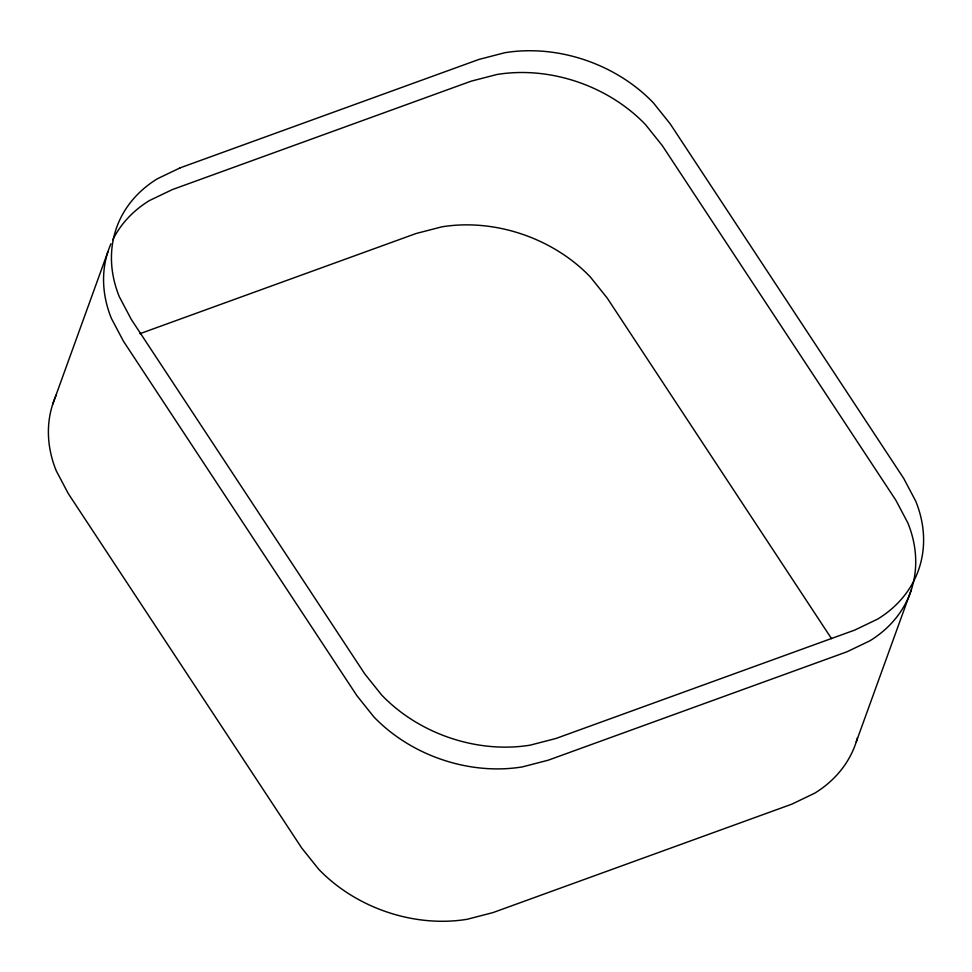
<?xml version="1.0" encoding="UTF-8"?>
<svg xmlns="http://www.w3.org/2000/svg" width="972" height="972" viewBox="0 0 972 972"><rect width="100%" height="100%" fill="white"/><g stroke="black" fill="none" stroke-linecap="round" stroke-linejoin="round"><path stroke-width="1.46" d="M52.707 404.267L107.856 251.906M856.259 741.867L911.42 589.494M139.932 333.7L415.98 233.547L441.738 226.865A141.183 111.403 19.9 0 1 590.356 276.996L607.184 298.027L831.522 638.64M56.388 394.753A141.183 111.403 19.9 0 0 56.242 470.788L68.271 493.569L301.782 848.106L318.609 869.138A141.183 111.403 19.9 0 0 467.228 919.269L492.986 912.587L791.803 804.172L814.718 793.176A141.183 111.403 19.9 0 0 857.498 737.675M110.954 243.729A141.183 111.403 19.9 0 0 111.403 318.427L123.432 341.196L356.931 695.733L373.758 716.777A141.183 111.403 19.9 0 0 522.377 766.896L548.135 760.226L846.964 651.799L869.879 640.815A141.183 111.403 19.9 0 0 907.872 522.972L895.844 500.203L662.345 145.666L645.517 124.623A141.183 111.403 19.9 0 0 496.899 74.504L471.141 81.174L172.311 189.601L149.396 200.584A141.183 111.403 19.9 0 0 112.813 239.744M180.197 167.828L157.282 178.824A141.183 111.403 19.9 0 0 119.277 296.654L131.305 319.436L364.816 673.973L381.644 695.004A141.183 111.403 19.9 0 0 530.262 745.135L556.02 738.453L854.838 630.038L877.752 619.043A141.183 111.403 19.9 0 0 915.758 501.212L903.729 478.431L670.218 123.894L653.391 102.862A141.183 111.403 19.9 0 0 504.772 52.731L479.014 59.413L180.197 167.828"/></g></svg>
